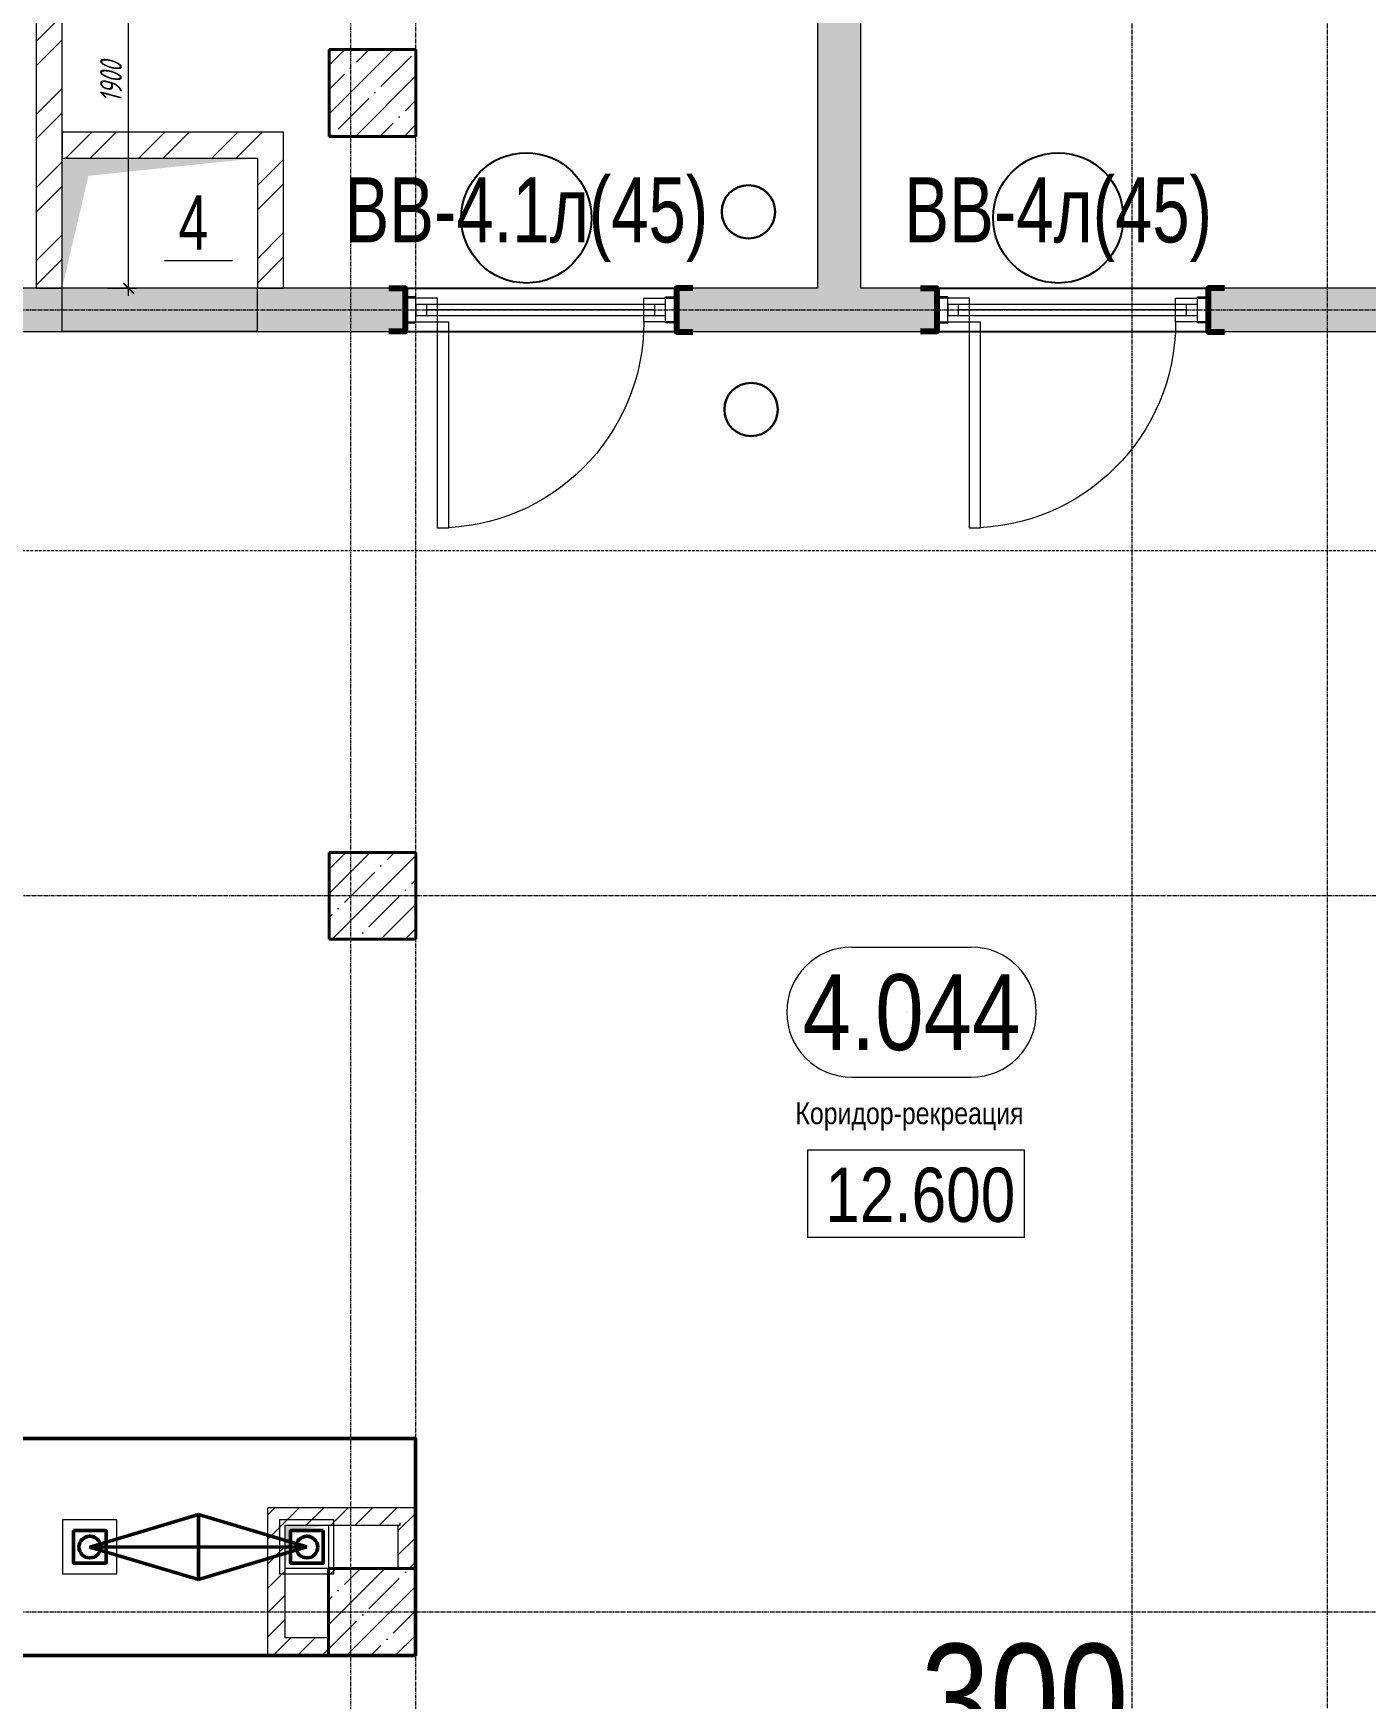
# Model space of a CAD drawing. Header units: millimetres. Extents: x -231292 to 573618, y -153144 to 564035.
# Drawn here: x 147666 to 153804, y 444702 to 452377 of the extents above; entities that cross this region are included whole.
import ezdxf
from ezdxf import colors
from ezdxf.entities.mleader import LeaderData, LeaderLine
from ezdxf.enums import TextEntityAlignment as Align
from ezdxf.math import Vec2, Vec3

# ---------------------------------------------------------------- set-up
doc = ezdxf.new("R2010")
doc.units = ezdxf.units.MM
for name, pattern in [('CENTER2', [28.575, 19.05, -3.175, 3.175, -3.175]), ('DASHED', [19.05, 12.7, -6.35]), ('HIDDEN2', [4.7625, 3.175, -1.5875])]:
    doc.linetypes.add(name, pattern=pattern)
doc.layers.get('0').update_dxf_attribs({"color": 250})
doc.layers.get('Defpoints').update_dxf_attribs({"color": 250})
for name, color, linetype, lineweight in [('АР_Area', 250, 'Continuous', 5), ('АР_Витраж', 250, 'Continuous', 13), ('АР_Витраж марка', 250, 'Continuous', 9), ('АР_Двери_витраж', 250, 'Continuous', 9), ('АР_Колонны', 250, 'Continuous', 35), ('АР_Отв. марка', 250, 'Continuous', 9), ('АР_Отметка', 7, 'Continuous', 13), ('АР_Размеры обшивки', 250, 'Continuous', 5), ('АР_Разрезы марка', 250, 'Continuous', 13), ('АР_Стены ГКЛ', 250, 'Continuous', 15), ('АР_Стены ЖБ', 250, 'Continuous', 35), ('АР_Стены кирпич', 250, 'Continuous', 20), ('АР_Стены ПЕНОблок', 250, 'Continuous', 20), ('АР_Штриховка', 250, 'Continuous', 0), ('ВК_Шахты', 5, 'Continuous', 9), ('КМ_Фахверки', 250, 'Continuous', 80), ('ОВ_Отверстия', 250, 'Continuous', 5), ('ОВ_Шахты', 250, 'Continuous', 5), ('Правки_АЛ', 250, 'Continuous', 60), ('Разуклонка', 250, 'Continuous', 0), ('РД_Воронки с кровли', 250, 'Continuous', 18), ('РД_Оси_100', 250, 'Continuous', 0), ('РД_проем_инж перемыч_фахверк', 250, 'Continuous', 18), ('СКУД', 250, 'Continuous', 30)]:
    doc.layers.add(name, color=color, linetype=linetype, lineweight=lineweight)
doc.layers.add('АР_Делит', color=250, linetype='Continuous', lineweight=0, plot=False)
doc.layers.add('РД_Проем', color=250, linetype='Continuous', lineweight=0, plot=False)
doc.layers.add('РД_Витраж_вн', color=250, linetype='Continuous')
doc.styles.add('Arial0', font='arial.ttf')
doc.styles.add('Arial_09', font='ARIALN.TTF', dxfattribs={"width": 0.9})
doc.styles.add('Arial_Narrow_08', font='ARIALN.TTF', dxfattribs={"width": 0.8})
doc.styles.add('style1', font='ARIALN.TTF')
doc.styles.add('T_dim', font='romans.shx', dxfattribs={"width": 0.7, "oblique": 15})
doc.dimstyles.new('1-50', dxfattribs={"dimscale": 50, "dimtxt": 2, "dimasz": 1, "dimexe": 0.7, "dimexo": 0.6, "dimtad": 1, "dimdec": 0, "dimlfac": -1, "dimtxsty": 'T_dim', "dimblk1": 'ARCHTICK', "dimblk2": 'ARCHTICK', "dimsah": 1, "dimcen": 0, "dimdle": 0.7, "dimclrd": 256, "dimclre": 256, "dimadec": 0, "dimazin": 0, "dimtfac": 1, "dimtdec": 0, "dimtmove": 1, "dimatfit": 3, "dimfxl": 25, "dimlwd": -1, "dimlwe": -1, "dimarcsym": 2})
doc.dimstyles.new('Dim200_ареал', dxfattribs={"dimscale": 100, "dimtxt": 5, "dimasz": 2.5, "dimexe": 2, "dimexo": 2, "dimgap": 1, "dimtad": 1, "dimzin": 12, "dimdsep": 46, "dimtxsty": 'style1', "dimblk": 'ARCHTICK', "dimcen": 3, "dimdle": 2, "dimclrd": 256, "dimclre": 256, "dimaunit": 1, "dimadec": 0, "dimazin": 3, "dimtfac": 1, "dimtmove": 1, "dimatfit": 3, "dimldrblk": 'OPEN30', "dimfxl": 5, "dimfxlon": 1, "dimtolj": 1, "dimtzin": 0, "dimlwd": 9, "dimlwe": 9, "dimarcsym": 0})
pattern_1 = [(45, (50428.77, 366201.75), (-168.3798, 168.3798), []), (45, (50541.02, 366201.75), (-168.3798, 168.3798), [])]
pattern_2 = [(45, (50428.77, 366201.75), (-112.2532, 112.2532), []), (45, (50541.02, 366201.75), (-112.2532, 112.2532), [198.4375, -39.6875, 0, -39.6875])]

# ---------------------------------------------------------------- blocks, each defined once
blk = doc.blocks.new('ап')
at = {"layer": 'Разуклонка', "color": 3, "lineweight": 50, "ltscale": 2}
for p, q in [((271915.5, 226856.7), (272415.5, 227007.3)), ((272415.5, 227007.3), (272915.5, 226857.4)), ((272415.5, 227007.3), (272415.5, 226707.3)), ((271915.5, 226856.7), (272915.5, 226857.4)), ((272415.5, 226707.3), (271915.5, 226856.7)), ((272915.5, 226857.4), (272415.5, 226707.3))]:
    blk.add_line(p, q, dxfattribs=at)
at = {"layer": 'Разуклонка', "color": 3, "lineweight": 50}
for points in [[(271415.5, 226356.7), (271415.5, 227356.7), (273415.5, 227357.4), (273415.5, 226357.4)], [(271840.5, 226932.4), (271840.5, 226782.4), (271990.5, 226782.4), (271990.5, 226932.4)]]:
    blk.add_lwpolyline(points, close=True, dxfattribs=at)
at = {"layer": 'Разуклонка', "color": 3, "linetype": 'Continuous', "lineweight": 50}
blk.add_lwpolyline([(272990.5, 226932.4), (272840.5, 226932.4), (272840.5, 226782.4), (272990.5, 226782.4)], close=True, dxfattribs=at)
at = {"layer": 'Разуклонка', "color": 3, "lineweight": 50}
for centre in [(271915.5, 226856.7), (272915.5, 226856.7)]:
    blk.add_circle(centre, 50, dxfattribs=at)
blk = doc.blocks.new('Отметка_план')
at = {"color": 7}
blk.add_lwpolyline([(0, 0), (10, 0), (10, 4), (0, 4)], close=True, dxfattribs=at)
at = {"style": 'Arial_Narrow_08', "width": 0.8}
blk.add_attdef('OTMG', text='', height=2.5, dxfattribs=at).set_placement((9.062, 0.702), align=Align.RIGHT)
blk = doc.blocks.new('otv')
at = {"linetype": 'Continuous'}
blk.add_lwpolyline([(0, -1), (0, 0), (1, 0), (1, -1)], close=True, dxfattribs=at)
blk.add_solid([(0, -1), (0, 0), (0.1346, -0.1366), (1, 0)], dxfattribs=at)
blk = doc.blocks.new('Ф_пеноблок 200')
at = {"layer": 'КМ_Фахверки'}
blk.add_lwpolyline([(0, -75), (0, 0), (200, 0), (200, -75)], dxfattribs=at)
blk = doc.blocks.new('СОШ_2200_АР_ОСИ_М100_28.05.24')
at = {"layer": 'РД_Оси_100', "linetype": 'CENTER2'}
for p, q in [((102300, -6155), (102300, 139938.679)), ((-5954.958, 84900), (119910, 84900)), ((119910, 82200), (-5954.958, 82200)), ((-5954.958, 78900), (119910, 78900))]:
    blk.add_line(p, q, dxfattribs=at)
for points in [[(98700, -6194.98), (98700, 139538.679), (98550, 139938.679)], [(99000, -6195.83), (99000, 139538.679), (99150, 139938.679)], [(103200, -6155), (103200, 139938.679)]]:
    blk.add_lwpolyline(points, dxfattribs=at)
blk = doc.blocks.new('_ArchTick')
at = {"color": 0, "linetype": 'ByBlock', "const_width": 0.15}
blk.add_lwpolyline([(-0.5, -0.5), (0.5, 0.5)], dxfattribs=at)
blk = doc.blocks.new('*D1077')
at = {"layer": 'Defpoints', "color": 0, "transparency": 16777216}
for p in [(147978.8, 453101.8), (148105.2, 453101.8), (147978.8, 451201.8)]:
    blk.add_point(p, dxfattribs=at)
at = {"layer": 'АР_Делит', "color": 0, "transparency": 16777216}
for p, q in [((148105.2, 451166.8), (148105.2, 453136.8)), ((148008.8, 453101.8), (148140.2, 453101.8)), ((148008.8, 451201.8), (148140.2, 451201.8))]:
    blk.add_line(p, q, dxfattribs=at)
at = {"layer": 'АР_Делит', "color": 0, "transparency": 16777216, "xscale": 50, "yscale": 50, "zscale": 50}
for p, rotation in [((148105.2, 453101.8), 90), ((148105.2, 451201.8), 270)]:
    blk.add_blockref('_ArchTick', p, dxfattribs=dict(at, rotation=rotation))
at = {"layer": 'АР_Делит', "color": 0, "transparency": 16777216, "insert": (148024, 452151.8), "char_height": 100, "attachment_point": 5, "rotation": 90, "style": 'T_dim'}
blk.add_mtext('1900', dxfattribs=at)
blk = doc.blocks.new('A$Cd58bfb5e')
at = {"layer": 'РД_Воронки с кровли', "lineweight": 0, "ltscale": 2}
for p, q in [((-500, -0.3), (0, 149.7)), ((0, -150.3), (0, 149.8)), ((0, 149.7), (500, 0.3)), ((500, 0.3), (-500, -0.3)), ((500, 0.3), (0, -150.3)), ((0, -150.3), (-500, -0.3))]:
    blk.add_line(p, q, dxfattribs=at)
at = {"layer": 'РД_Воронки с кровли'}
for points in [[(1000, 500.3), (1000, -499.7), (-1000, -500.3), (-1000, 499.7)], [(625, -125.3), (625, 124.7), (375, 124.7), (375, -125.3)]]:
    blk.add_lwpolyline(points, close=True, dxfattribs=at)
at = {"layer": 'РД_Воронки с кровли', "linetype": 'Continuous', "lineweight": 0}
blk.add_lwpolyline([(-625, -125.3), (-375, -125.3), (-375, 124.7), (-625, 124.7)], close=True, dxfattribs=at)
at = {"layer": 'РД_Воронки с кровли', "lineweight": 0}
for centre in [(-500, 0.3), (500, 0.3)]:
    blk.add_circle(centre, 50, dxfattribs=at)
blk = doc.blocks.new('воронки с кровли')
at = {"layer": 'РД_Воронки с кровли', "lineweight": 70, "rotation": 180}
blk.add_blockref('A$Cd58bfb5e', (-133453.8, 271472.2), dxfattribs=at)
blk = doc.blocks.new('*D935')
at = {"layer": 'Defpoints', "color": 0, "transparency": 16777216}
for p in [(151648.8, 443740.8), (151348.8, 443521.8), (151648.8, 443521.8)]:
    blk.add_point(p, dxfattribs=at)
at = {"layer": 'АР_Размеры обшивки', "lineweight": 9, "transparency": 16777216}
for p, q in [((151498.8, 443740.8), (151680.4, 444346)), ((151680.4, 444346), (152784.5, 444346)), ((151348.8, 443721.8), (151348.8, 443940.8)), ((151648.8, 443721.8), (151648.8, 443940.8)), ((151148.8, 443740.8), (151848.8, 443740.8))]:
    blk.add_line(p, q, dxfattribs=at)
at = {"layer": 'АР_Размеры обшивки', "lineweight": 9, "transparency": 16777216, "xscale": 250, "yscale": 250, "zscale": 250, "rotation": 180}
blk.add_blockref('_ArchTick', (151348.8, 443740.8), dxfattribs=at)
at = {"layer": 'АР_Размеры обшивки', "lineweight": 9, "transparency": 16777216, "xscale": 250, "yscale": 250, "zscale": 250}
blk.add_blockref('_ArchTick', (151648.8, 443740.8), dxfattribs=at)
at = {"layer": 'АР_Размеры обшивки', "color": 0, "transparency": 16777216, "insert": (152232.4, 444701.3), "char_height": 500, "attachment_point": 5, "style": 'style1'}
blk.add_mtext('\\A1;300', dxfattribs=at)
blk = doc.blocks.new('_Open30')
at = {"color": 0, "linetype": 'ByBlock', "lineweight": -2}
for p, q in [((-1, 0.268), (0, 0)), ((0, 0), (-1, -0.268)), ((0, 0), (-1, 0))]:
    blk.add_line(p, q, dxfattribs=at)
blk = doc.blocks.new('MOK-МаркаПом_овал_ареал')
for p, q in [((-2.75, 3), (2.75, 3)), ((-2.75, -3), (2.75, -3))]:
    blk.add_line(p, q)
for centre, radius, start, end in [((-2.75, 0), 3, 90, 270), ((2.75, 0), 3, 270, 90), ((-3.75, 0), 3.5, 0, 0.00095)]:
    blk.add_arc(centre, radius, start, end)
at = {"color": 0, "style": 'style1'}
blk.add_attdef('АР-ПОМЕЩЕНИЕ:НОМЕР', text='', height=3.5, dxfattribs=at).set_placement((0, 0), align=Align.MIDDLE)
at = {"layer": 'Defpoints', "color": 2, "style": 'style1'}
blk.add_attdef('АР-ПОМЕЩЕНИЕ:НАИМЕНОВАНИЕ', text='', height=1, dxfattribs=at).set_placement((-0.094, -4.814), align=Align.MIDDLE)
blk = doc.blocks.new('MOK-МаркаПроема инж.')
blk.add_line((-1.328, -1.754), (1.802, -1.754))
at = {"color": 0, "style": 'Arial0', "width": 0.7}
blk.add_attdef('АР-ПРОЕМ:Коробка', text='', height=2.5, dxfattribs=at).set_placement((0, 0), align=Align.MIDDLE)
blk = doc.blocks.new('МаркаВитража1')
at = {"layer": 'Defpoints'}
blk.add_circle((0, 0), 3, dxfattribs=at)
at = {"color": 0, "linetype": 'ByBlock', "lineweight": -2, "style": 'Arial_09', "width": 0.9}
blk.add_attdef('АР-ОКНО:НАИМЕНОВАНИЕ', text='', height=3, dxfattribs=at).set_placement((0, 0), align=Align.MIDDLE)

msp = doc.modelspace()

# ---------------------------------------------------------------- hatches: boundary and pattern name
at = {"layer": 'АР_Штриховка', "linetype": 'Continuous', "lineweight": 0}
h = msp.add_hatch(dxfattribs=at)
h.set_pattern_fill('ANSI32', color=256, scale=25, angle=-360, style=0)
h.set_pattern_definition(pattern_1)
h.paths.add_polyline_path([(147798.768, 457051.753), (147678.768, 457051.753), (147678.768, 456681.753), (147798.768, 456681.753)], flags=0)
h.paths.add_polyline_path([(147798.768, 455581.753), (147678.768, 455581.753), (147678.768, 454901.752), (147768.768, 454861.752), (147798.768, 454901.752)], flags=0)
h.paths.add_polyline_path([(147798.768, 454781.752), (147768.768, 454861.752), (147678.768, 454901.752), (147678.768, 454651.752), (147798.768, 454651.752)], flags=0)
h.paths.add_polyline_path([(147798.768, 453551.752), (147678.768, 453551.752), (147678.768, 451201.753), (147798.768, 451201.753)], flags=0)
h = msp.add_hatch(dxfattribs=at)
h.set_pattern_fill('AR-CONC', color=256, angle=45, style=0)
h.set_pattern_definition([(95, (50428.77, 366201.75), (140.09465, 117.55338), [19.05, -209.55]), (40, (50428.77, 366201.75), (-160.01845, 110.17673), [15.24, -167.64058]), (145.45144, (50440.44, 366211.55), (-19.9238, 227.7301), [16.19, -178.09024]), (91.1842, (50392.85, 366237.67), (221.41024, 161.9534), [28.575, -314.325]), (141.63556, (50411.3, 366251.17), (-7.0866, 342.82676), [24.285, -267.1356]), (36.18415, (50392.85, 366237.67), (-7.0866, 342.82676), [22.85997, -251.45973]), (66, (50419.79, 366246.65), (179.51998, 34.89515), [19.05, -209.55]), (11, (50419.79, 366246.65), (-86.53993, 173.9412), [15.24, -167.64]), (116.45145, (50434.75, 366249.56), (92.98005, 208.83634), [16.19, -178.08994]), (82.5, (50428.77, 366201.75), (-57.60547, 61.973414), [0, -165.608, 0, -170.18, 0, -168.275]), (52.5, (50428.77, 366201.75), (-23.58973, 118.087), [0, -97.028, 0, -161.798, 0, -64.135]), (12.5, (50388.716, 366161.7), (99.927863, 91.826196), [0, -63.5, 0, -198.12, 0, -262.89]), (2.5, (50370.76, 366143.74), (86.7639, 122.72239), [0, -82.55, 0, -131.572, 0, -186.69])])
h.paths.add_polyline_path([(151278.768, 451201.753), (151412.101, 451151.753), (151478.768, 451201.753), (151478.768, 457051.753), (151278.768, 457051.753)], flags=0)
at = {"layer": 'АР_Штриховка', "linetype": 'Continuous', "lineweight": 5}
h = msp.add_hatch(dxfattribs=at)
h.set_pattern_fill('ANSI35', color=256, scale=25, style=0)
h.set_pattern_definition(pattern_2)
h.paths.add_polyline_path([(149028.768, 451901.752), (149428.768, 451901.752), (149428.768, 452301.752), (149028.768, 452301.752)], flags=0)
at = {"layer": 'АР_Штриховка', "linetype": 'Continuous', "lineweight": 0}
h = msp.add_hatch(dxfattribs=at)
h.set_pattern_fill('ANSI32', color=256, scale=25, style=0)
h.set_pattern_definition([(45, (50428.77, 366201.75), (-168.3798, 168.3798), []), (45, (50541.02, 366201.75), (-168.3798, 168.3798), [])])
h.paths.add_polyline_path([(147798.768, 451921.753), (147798.768, 451801.753), (148698.768, 451801.753), (148818.768, 451921.753)], flags=0)
h = msp.add_hatch(dxfattribs=at)
h.set_pattern_fill('ANSI32', color=256, scale=25, angle=-360, style=0)
h.set_pattern_definition(pattern_1)
h.paths.add_polyline_path([(148818.768, 451921.753), (148698.768, 451801.753), (148698.768, 451201.753), (148818.768, 451201.753)], flags=0)
h = msp.add_hatch(dxfattribs=at)
h.set_pattern_fill('AR-CONC', color=256, angle=45, style=0)
h.set_pattern_definition([(95, (50428.77, 366201.75), (140.09465, 117.55338), [19.05, -209.55]), (40, (50428.77, 366201.75), (-160.01845, 110.17673), [15.24, -167.64058]), (145.45144, (50440.44, 366211.55), (-19.9238, 227.7301), [16.19, -178.09024]), (91.1842, (50392.85, 366237.67), (221.41024, 161.9534), [28.575, -314.325]), (141.63556, (50411.3, 366251.17), (-7.0866, 342.82676), [24.285, -267.1356]), (36.18415, (50392.85, 366237.67), (-7.0866, 342.82676), [22.85997, -251.45973]), (66, (50419.79, 366246.65), (179.51998, 34.89515), [19.05, -209.55]), (11, (50419.79, 366246.65), (-86.53993, 173.9412), [15.24, -167.64]), (116.45144, (50434.75, 366249.56), (92.98005, 208.83634), [16.19, -178.08994]), (82.5, (50428.77, 366201.75), (-57.60547, 61.973414), [0, -165.608, 0, -170.18, 0, -168.275]), (52.5, (50428.77, 366201.75), (-23.58973, 118.087), [0, -97.028, 0, -161.798, 0, -64.135]), (12.5, (50388.716, 366161.7), (99.927863, 91.826196), [0, -63.5, 0, -198.12, 0, -262.89]), (2.5, (50370.76, 366143.74), (86.7639, 122.72239), [0, -82.55, 0, -131.572, 0, -186.69])])
h.paths.add_polyline_path([(121428.768, 451201.753), (121428.768, 451001.753), (121728.768, 451001.753), (121728.768, 451201.753)], flags=0)
h.paths.add_polyline_path([(122978.768, 451201.753), (122978.768, 451001.753), (124178.768, 451001.753), (124178.768, 451201.753)], flags=0)
h.paths.add_polyline_path([(125428.768, 451201.753), (125428.768, 451001.753), (126728.768, 451001.753), (126728.768, 451201.753)], flags=0)
h.paths.add_polyline_path([(151478.768, 451201.753), (151412.101, 451151.753), (151478.768, 451001.753), (151828.768, 451001.753), (151828.768, 451201.753)], flags=0)
h.paths.add_polyline_path([(153078.768, 451201.753), (153078.768, 451001.753), (155628.768, 451001.753), (155828.768, 451201.753)], flags=0)
h.paths.add_polyline_path([(126728.768, 451201.753), (126728.768, 451001.753), (145028.708, 451001.753), (145028.708, 451201.753)], flags=0)
h.paths.add_polyline_path([(145028.708, 451201.753), (145028.708, 451001.753), (146328.768, 451001.753), (146328.768, 451201.753)], flags=0)
h.paths.add_polyline_path([(147578.768, 451201.753), (147578.768, 451001.753), (149378.768, 451001.753), (149378.768, 451201.753)], flags=0)
h.paths.add_polyline_path([(150628.768, 451201.753), (150628.768, 451001.753), (151478.768, 451001.753), (151412.101, 451151.753), (151278.768, 451201.753)], flags=0)
at = {"layer": 'АР_Штриховка', "linetype": 'Continuous', "lineweight": 5}
h = msp.add_hatch(dxfattribs=at)
h.set_pattern_fill('ANSI35', color=256, scale=25, style=0)
h.set_pattern_definition(pattern_2)
h.paths.add_polyline_path([(149028.768, 448201.752), (149428.768, 448201.752), (149428.768, 448601.752), (149028.768, 448601.752)], flags=0)
at = {"layer": 'АР_Штриховка', "linetype": 'Continuous', "lineweight": 0, "ltscale": 0.5}
h = msp.add_hatch(dxfattribs=at)
h.set_pattern_fill('ANSI31', color=256, scale=25, style=0)
h.set_pattern_definition([(45, (50428.77, 366201.75), (-56.1266, 56.1266), [])])
h.paths.add_polyline_path([(148746.25, 444901.753), (148826.25, 444981.753), (148826.25, 445501.569), (148806.25, 445528.236), (148746.25, 445501.569)], flags=0)
h.paths.add_polyline_path([(148746.25, 445501.569), (148806.25, 445528.236), (148826.25, 445581.569), (148826.25, 445581.57), (148746.25, 445501.65)], flags=0)
h.paths.add_polyline_path([(148746.25, 445501.65), (148826.25, 445581.569), (148826.25, 445581.65), (148746.25, 445581.65)], flags=0)
h = msp.add_hatch(dxfattribs=at)
h.set_pattern_fill('ANSI31', color=256, scale=25, style=0)
h.set_pattern_definition([(45, (50428.77, 366201.75), (-56.1266, 56.1266), [])])
h.paths.add_polyline_path([(148826.25, 445581.569), (148806.25, 445528.236), (148826.25, 445501.569), (149346.268, 445501.639), (149426.268, 445581.65)], flags=0)
h = msp.add_hatch(dxfattribs=at)
h.set_pattern_fill('ANSI31', color=256, scale=25, style=0)
h.set_pattern_definition([(45, (50428.77, 366201.75), (-56.1266, 56.1266), [])])
h.paths.add_polyline_path([(149346.268, 445301.753), (149426.268, 445301.753), (149426.268, 445581.65), (149346.268, 445501.639)], flags=0)
at = {"layer": 'АР_Штриховка', "linetype": 'Continuous', "lineweight": 5}
h = msp.add_hatch(dxfattribs=at)
h.set_pattern_fill('ANSI35', color=256, scale=25, style=0)
h.set_pattern_definition(pattern_2)
h.paths.add_polyline_path([(149026.268, 444901.753), (149426.268, 444901.753), (149426.268, 445301.753), (149026.268, 445301.753)], flags=0)
at = {"layer": 'АР_Штриховка', "linetype": 'Continuous', "lineweight": 0, "ltscale": 0.5}
h = msp.add_hatch(dxfattribs=at)
h.set_pattern_fill('ANSI31', color=256, scale=25, angle=-360, style=0)
h.set_pattern_definition([(45, (50428.77, 366201.75), (-56.1266, 56.1266), [])])
h.paths.add_polyline_path([(148826.25, 444981.753), (148746.25, 444901.753), (149026.268, 444901.753), (149026.268, 444981.753)], flags=0)
at = {"layer": 'ОВ_Отверстия', "linetype": 'Continuous', "lineweight": 5}
for points in [[(148698.768, 451001.753), (148698.768, 451201.753), (148248.768, 451101.753)], [(147798.768, 451001.753), (148698.768, 451001.753), (148248.768, 451101.753)]]:
    msp.add_hatch(color=256, dxfattribs=at).paths.add_polyline_path(points, flags=0)

# ---------------------------------------------------------------- linework, layer by layer
at = {"layer": 'АР_Витраж', "linetype": 'Continuous', "lineweight": 5}
for p, q in [((150628.768, 451201.753), (149378.768, 451201.753)), ((153078.768, 451201.753), (151828.768, 451201.753)), ((150628.768, 451001.753), (149378.768, 451001.753)), ((153078.768, 451001.753), (151828.768, 451001.753))]:
    msp.add_line(p, q, dxfattribs=at)
at = {"layer": 'АР_Витраж', "linetype": 'Continuous', "lineweight": 13}
for p, q in [((149478.768, 451076.753), (149478.768, 451126.753)), ((150528.768, 451101.753), (149478.768, 451101.753)), ((150528.768, 451076.753), (150528.768, 451126.753)), ((151928.768, 451076.753), (151928.768, 451126.753)), ((152978.768, 451101.753), (151928.768, 451101.753)), ((152978.768, 451076.753), (152978.768, 451126.753))]:
    msp.add_line(p, q, dxfattribs=at)
for points in [[(149428.768, 451161.753), (149378.768, 451161.753), (149378.768, 451041.753), (149428.768, 451041.753)], [(150578.768, 451161.753), (150628.768, 451161.753), (150628.768, 451041.753), (150578.768, 451041.753)], [(151878.768, 451161.753), (151828.768, 451161.753), (151828.768, 451041.753), (151878.768, 451041.753)], [(153028.768, 451161.753), (153078.768, 451161.753), (153078.768, 451041.753), (153028.768, 451041.753)], [(150578.768, 451076.753), (150578.768, 451126.753), (149428.768, 451126.753), (149428.768, 451076.753)], [(153028.768, 451076.753), (153028.768, 451126.753), (151878.768, 451126.753), (151878.768, 451076.753)]]:
    msp.add_lwpolyline(points, close=True, dxfattribs=at)
at = {"layer": 'АР_Двери_витраж', "linetype": 'Continuous', "lineweight": 9}
for points in [[(149528.768, 451156.753), (149378.768, 451156.753), (149378.768, 451046.753), (149528.768, 451046.753)], [(150478.768, 451156.753), (150628.768, 451156.753), (150628.768, 451046.753), (150478.768, 451046.753)], [(151978.768, 451156.753), (151828.768, 451156.753), (151828.768, 451046.753), (151978.768, 451046.753)], [(152928.768, 451156.753), (153078.768, 451156.753), (153078.768, 451046.753), (152928.768, 451046.753)], [(149528.768, 451046.753), (149578.768, 451046.753), (149578.768, 450096.753), (149528.768, 450096.753)], [(151978.768, 451046.753), (152028.768, 451046.753), (152028.768, 450096.753), (151978.768, 450096.753)]]:
    msp.add_lwpolyline(points, close=True, dxfattribs=at)
at = {"layer": 'АР_Двери_витраж', "linetype": 'Continuous', "lineweight": 9, "extrusion": (0, 0, -1)}
for centre in [(-149528.768, 451046.753), (-151978.768, 451046.753)]:
    msp.add_arc(centre, 950, 180, 270, dxfattribs=at)
at = {"layer": 'АР_Колонны', "linetype": 'HIDDEN2', "lineweight": 25}
for p, q in [((149028.768, 452301.752), (149428.768, 452301.752)), ((149028.768, 451901.752), (149028.768, 452301.752)), ((149428.768, 452301.752), (149428.768, 451901.752)), ((149428.768, 451901.752), (149028.768, 451901.752)), ((149028.768, 448601.752), (149428.768, 448601.752)), ((149028.768, 448201.752), (149028.768, 448601.752)), ((149428.768, 448601.752), (149428.768, 448201.752)), ((149428.768, 448201.752), (149028.768, 448201.752)), ((149026.268, 445301.753), (149426.268, 445301.753)), ((149026.268, 444901.753), (149026.268, 445301.753)), ((149426.268, 445301.753), (149426.268, 444901.753)), ((149426.268, 444901.753), (149026.268, 444901.753))]:
    msp.add_line(p, q, dxfattribs=at)
at = {"layer": 'АР_Колонны', "linetype": 'Continuous', "lineweight": 35}
for p, q in [((149428.768, 452301.752), (149028.768, 452301.752)), ((149028.768, 452301.752), (149028.768, 451901.752)), ((149428.768, 451901.752), (149428.768, 452301.752)), ((149028.768, 451901.752), (149428.768, 451901.752)), ((149428.768, 448601.752), (149028.768, 448601.752)), ((149028.768, 448601.752), (149028.768, 448201.752)), ((149428.768, 448201.752), (149428.768, 448601.752)), ((149028.768, 448201.752), (149428.768, 448201.752)), ((149426.268, 445301.753), (149026.268, 445301.753)), ((149026.268, 445301.753), (149026.268, 444901.753)), ((149426.268, 444901.753), (149426.268, 445301.753)), ((149026.268, 444901.753), (149426.268, 444901.753))]:
    msp.add_line(p, q, dxfattribs=at)
at = {"layer": 'АР_Разрезы марка', "linetype": 'DASHED', "lineweight": 0}
msp.add_line((168773.589, 449991.222), (47909.875, 449991.222), dxfattribs=at)
at = {"layer": 'АР_Стены ГКЛ', "linetype": 'Continuous', "lineweight": 5}
for p, q in [((149346.278, 445501.65), (149356.268, 445501.65)), ((149356.268, 445501.65), (149356.268, 445511.64))]:
    msp.add_line(p, q, dxfattribs=at)
at = {"layer": 'АР_Стены ЖБ', "linetype": 'Continuous', "lineweight": 40}
for p, q in [((149428.768, 452301.752), (149028.768, 452301.752)), ((149028.768, 452301.752), (149028.768, 451901.752)), ((149428.768, 451901.752), (149428.768, 452301.752)), ((149028.768, 451901.752), (149428.768, 451901.752)), ((149428.768, 448601.752), (149028.768, 448601.752)), ((149028.768, 448601.752), (149028.768, 448201.752)), ((149428.768, 448201.752), (149428.768, 448601.752)), ((149028.768, 448201.752), (149428.768, 448201.752)), ((149426.268, 445301.753), (149026.268, 445301.753)), ((149026.268, 445301.753), (149026.268, 444901.753)), ((149426.268, 444901.753), (149426.268, 445301.753)), ((149026.268, 444901.753), (149426.268, 444901.753))]:
    msp.add_line(p, q, dxfattribs=at)
at = {"layer": 'АР_Стены кирпич', "linetype": 'Continuous', "lineweight": 20}
for p, q in [((147678.768, 453551.752), (147678.768, 451201.753)), ((147798.768, 451201.753), (147798.768, 453551.752)), ((147798.768, 451921.753), (147798.768, 451801.753)), ((148818.768, 451921.753), (147798.768, 451921.753)), ((148818.768, 451201.753), (148818.768, 451921.753)), ((147798.768, 451801.753), (148698.768, 451801.753)), ((148698.768, 451801.753), (148698.768, 451201.753)), ((147678.768, 451201.753), (147798.768, 451201.753)), ((148698.768, 451201.753), (148818.768, 451201.753))]:
    msp.add_line(p, q, dxfattribs=at)
at = {"layer": 'АР_Стены ПЕНОблок', "linetype": 'Continuous', "lineweight": 20}
for p, q in [((151278.768, 457051.753), (151278.768, 451201.753)), ((151478.768, 451201.753), (151478.768, 457051.753)), ((149378.768, 451201.753), (147578.768, 451201.753)), ((149378.768, 451001.753), (149378.768, 451201.753)), ((150628.768, 451201.753), (150628.768, 451001.753)), ((151278.768, 451201.753), (150628.768, 451201.753)), ((151828.768, 451201.753), (151478.768, 451201.753)), ((151828.768, 451001.753), (151828.768, 451201.753)), ((153078.768, 451201.753), (153078.768, 451001.753)), ((155828.768, 451201.753), (153078.768, 451201.753)), ((147578.768, 451001.753), (149378.768, 451001.753)), ((150628.768, 451001.753), (151478.768, 451001.753)), ((151478.768, 451001.753), (151828.768, 451001.753)), ((153078.768, 451001.753), (155628.768, 451001.753)), ((148826.25, 445581.65), (148746.25, 445581.65)), ((148746.25, 444901.753), (148746.25, 445581.65)), ((148826.25, 445581.569), (148826.25, 445581.65)), ((149426.268, 445581.65), (148826.25, 445581.569)), ((149426.268, 445301.753), (149426.268, 445581.65)), ((148826.25, 445501.569), (149346.268, 445501.639)), ((148826.25, 444981.753), (148826.25, 445501.569)), ((149346.268, 445501.639), (149346.268, 445301.753)), ((149346.268, 445301.753), (149426.268, 445301.753)), ((149026.268, 444981.753), (148826.25, 444981.753)), ((149026.268, 444901.753), (149026.268, 444981.753)), ((148746.25, 444901.753), (149026.268, 444901.753))]:
    msp.add_line(p, q, dxfattribs=at)
at = {"layer": 'ОВ_Отверстия', "linetype": 'Continuous', "lineweight": 9}
for p, q in [((148698.768, 451201.753), (147798.768, 451201.753)), ((147798.768, 451001.753), (147798.768, 451201.753)), ((148698.768, 451001.753), (148698.768, 451201.753)), ((148698.768, 451001.753), (147798.768, 451001.753))]:
    msp.add_line(p, q, dxfattribs=at)
at = {"layer": 'РД_Витраж_вн', "linetype": 'Continuous', "lineweight": -3}
for p, q in [((149378.768, 451201.753), (150628.768, 451201.753)), ((151828.768, 451201.753), (153078.768, 451201.753)), ((149378.768, 451001.753), (150628.768, 451001.753)), ((151828.768, 451001.753), (153078.768, 451001.753))]:
    msp.add_line(p, q, dxfattribs=at)
at = {"layer": 'РД_Проем', "linetype": 'Continuous', "lineweight": 0}
for p, q in [((149378.768, 451201.753), (150628.768, 451201.753)), ((151828.768, 451201.753), (153078.768, 451201.753)), ((149378.768, 451001.753), (150628.768, 451001.753)), ((151828.768, 451001.753), (153078.768, 451001.753))]:
    msp.add_line(p, q, dxfattribs=at)
at = {"layer": 'РД_проем_инж перемыч_фахверк', "linetype": 'Continuous', "lineweight": 18}
for p, q in [((150628.768, 451201.753), (149378.768, 451201.753)), ((153078.768, 451201.753), (151828.768, 451201.753)), ((150628.768, 451001.753), (149378.768, 451001.753)), ((153078.768, 451001.753), (151828.768, 451001.753))]:
    msp.add_line(p, q, dxfattribs=at)
at = {"layer": 'СКУД'}
for centre in [(150960.668, 451553.929), (150972.919, 450642.965)]:
    msp.add_circle(centre, 122.942, dxfattribs=at)

# ---------------------------------------------------------------- block references
at = {"layer": 'АР_Area', "linetype": 'Continuous', "lineweight": 5, "xscale": 100, "yscale": 100, "zscale": 100}
msp.add_blockref('MOK-МаркаПом_овал_ареал', (151711.945, 447865.721), dxfattribs=at).add_auto_attribs({'АР-ПОМЕЩЕНИЕ:НОМЕР': '4.044', 'АР-ПОМЕЩЕНИЕ:НАИМЕНОВАНИЕ': 'Коридор-рекреация'})
at = {"layer": 'АР_Витраж марка', "linetype": 'Continuous', "lineweight": 9, "xscale": 100, "yscale": 100, "zscale": 100}
for p, values in [((149937.502, 451526.025), {'АР-ОКНО:НАИМЕНОВАНИЕ': 'ВВ-4.1л(45)'}), ((152387.502, 451526.025), {'АР-ОКНО:НАИМЕНОВАНИЕ': 'ВВ-4л(45)'})]:
    msp.add_blockref('МаркаВитража1', p, dxfattribs=at).add_auto_attribs(values)
at = {"layer": 'АР_Отв. марка', "linetype": 'Continuous', "lineweight": 9, "xscale": 100, "yscale": 100, "zscale": 100}
msp.add_blockref('MOK-МаркаПроема инж.', (148403.508, 451504.493, 580), dxfattribs=at).add_auto_attribs({'АР-ПРОЕМ:Коробка': '4'})
at = {"layer": 'АР_Отметка'}
ref = msp.add_blockref('Отметка_план', (151232.67, 446829.23), dxfattribs=dict(at, xscale=100, yscale=100, zscale=100))
ref.add_attrib('OTMG', '12.600', dxfattribs={"layer": '0', "color": 0, "height": 250, "style": 'style1'}).set_placement((152190.088, 447149.047), align=Align.TOP_RIGHT)
at = {"layer": 'ВК_Шахты', "xscale": 200, "yscale": 200}
msp.add_blockref('otv', (148826.25, 445501.65), dxfattribs=at)
at = {"layer": 'КМ_Фахверки', "rotation": 270}
for p in [(149378.768, 451201.753), (151828.768, 451201.753)]:
    msp.add_blockref('Ф_пеноблок 200', p, dxfattribs=at)
at = {"layer": 'КМ_Фахверки', "xscale": -1, "rotation": 90}
for p in [(150628.768, 451201.745), (153078.768, 451201.745)]:
    msp.add_blockref('Ф_пеноблок 200', p, dxfattribs=at)
at = {"layer": 'ОВ_Шахты', "xscale": 900, "yscale": 600}
msp.add_blockref('otv', (147798.768, 451801.753), dxfattribs=at)
at = {"layer": 'Правки_АЛ'}
msp.add_blockref('ап', (-123988.94, 218544.063), dxfattribs=at)
at = {"layer": 'РД_Воронки с кровли', "lineweight": 0}
msp.add_blockref('воронки с кровли', (281879.593, 173928.913), dxfattribs=at)
at = {"layer": 'РД_Оси_100'}
msp.add_blockref('СОШ_2200_АР_ОСИ_М100_28.05.24', (50428.768, 366201.753), dxfattribs=at)

# ---------------------------------------------------------------- dimensions: what is measured, and where the dimension line sits
at = {"layer": 'АР_Делит'}
dim = msp.add_linear_dim(base=(148105.212, 453101.753), p1=(147978.839, 451201.753), p2=(147978.839, 453101.753), angle=90, dimstyle='1-50', override={"dimclrd": 0, "dimclre": 0}, dxfattribs=at)
dim.commit()
dim.dimension.update_dxf_attribs({"geometry": '*D1077', "text_midpoint": (148023.962, 452151.753)})
at = {"layer": 'АР_Размеры обшивки'}
dim = msp.add_linear_dim(base=(151648.768, 443740.752), p1=(151348.768, 443521.752), p2=(151648.768, 443521.752), dimstyle='Dim200_ареал', override={"dimdec": 0}, dxfattribs=at)
dim.commit()
dim.dimension.update_dxf_attribs({"geometry": '*D935', "text_midpoint": (151780.354, 444701.325)})

# ---------------------------------------------------------------- leaders
at = {"layer": 'АР_Делит'}
ml = msp.add_multileader_mtext('Standard', dxfattribs=at)
ml.set_content('предусмотреть лорбик_файерборд по мет.каркасу  от ФГ-15 до покрытия фермы/перекрытия', color=256, style='style1')
ml.set_leader_properties(color=256)
ml.build(insert=Vec2(0, 0))
ml.multileader.update_dxf_attribs({"has_dogleg": 0, "text_left_attachment_type": 6, "text_right_attachment_type": 6, "arrow_head_size": 500, "scale": 100})
ctx = ml.context
ctx.base_point, ctx.scale, ctx.char_height, ctx.arrow_head_size, ctx.landing_gap_size, ctx.plane_origin, ctx.plane_x_axis, ctx.plane_y_axis = Vec3(88386.092, 448523.465), 100, 300, 500, 50, Vec3(70706.091, 432922.418), Vec3(1, 0.00000001), Vec3(-0.00000001, 1)
ctx.left_attachment, ctx.right_attachment = 6, 6
notes = []
notes.append((ctx, [(1, (1, 1, 0), (88378.092, 448523.465), (1, 0.00000001), 8, [(0, [(97778.767, 450771.753)], 0, []), (1, [(62578.768, 519067.753)], 0, [])])]))
ctx.mtext.insert, ctx.mtext.text_direction, ctx.mtext.rotation, ctx.mtext.width, ctx.mtext.defined_height, ctx.mtext.flow_direction = Vec3(88436.092, 448906.753), Vec3(1, 0.00000001), 0.00000001, 4538.94863, 395.157, 5
ml = msp.add_multileader_mtext('Standard', dxfattribs=at)
ml.set_content('перегородка 125 мм ГВЛ(файерборд)', color=256, style='style1')
ml.set_leader_properties(color=256)
ml.build(insert=Vec2(0, 0))
ml.multileader.update_dxf_attribs({"has_dogleg": 0, "text_left_attachment_type": 6, "text_right_attachment_type": 6, "arrow_head_size": 100, "scale": 100})
ctx = ml.context
ctx.base_point, ctx.scale, ctx.char_height, ctx.arrow_head_size, ctx.landing_gap_size, ctx.plane_origin, ctx.plane_x_axis, ctx.plane_y_axis = Vec3(97625.177, 450390.662), 100, 150, 100, 50, Vec3(89851.833, 436575.222), Vec3(1, 0.00000001), Vec3(-0.00000001, 1)
ctx.left_attachment, ctx.right_attachment = 6, 6
notes.append((ctx, [(0, (1, 1, 0), (100120.64, 450390.662), (-1, -0.00000001), 800, [(1, [(100968.382, 450901.753)], 0, [])])]))
ctx.mtext.insert, ctx.mtext.text_direction, ctx.mtext.rotation, ctx.mtext.width, ctx.mtext.flow_direction = Vec3(97675.074, 450584.762), Vec3(1, 0.00000001), 0.00000001, 1711.87802, 5
at = {"layer": 'АР_Делит', "lineweight": 0}
ml = msp.add_multileader_mtext('Standard', dxfattribs=at)
ml.set_content('зашивка согласно дизайн-проекту', color=256, style='style1')
ml.set_leader_properties(color=256)
ml.build(insert=Vec2(0, 0))
ml.multileader.update_dxf_attribs({"has_dogleg": 0, "text_left_attachment_type": 6, "text_right_attachment_type": 6, "arrow_head_size": 500, "scale": 100})
ctx = ml.context
ctx.base_point, ctx.scale, ctx.char_height, ctx.arrow_head_size, ctx.landing_gap_size, ctx.plane_origin, ctx.plane_x_axis, ctx.plane_y_axis = Vec3(117461.296, 448613.626), 100, 300, 500, 50, Vec3(107296.696, 447928.239), Vec3(1, 0.00000001), Vec3(-0.00000001, 1)
ctx.left_attachment, ctx.right_attachment = 6, 6
notes.append((ctx, [(1, (1, 1, 0), (117453.296, 448613.626), (1, 0.00000001), 8, [(0, [(116337.975, 449328.575)], 0, [])])]))
ctx.mtext.insert, ctx.mtext.text_direction, ctx.mtext.rotation, ctx.mtext.width, ctx.mtext.defined_height, ctx.mtext.flow_direction = Vec3(117511.296, 449001.825), Vec3(1, 0.00000001), 0.00000001, 4538.94863, 395.157, 5
for ctx, leaders in notes:
    for number, flags, end, landing, length, lines in leaders:
        leader = LeaderData()
        leader.index, (leader.has_last_leader_line, leader.has_dogleg_vector, leader.attachment_direction) = number, flags
        leader.last_leader_point, leader.dogleg_vector, leader.dogleg_length = Vec3(end), Vec3(landing), length
        for number, points, colour, breaks in lines:
            line = LeaderLine()
            line.index, line.vertices, line.color, line.breaks = number, Vec3.list(points), colors.encode_raw_color(colour), breaks
            leader.lines.append(line)
        ctx.leaders.append(leader)

doc.saveas('drawing.dxf')
